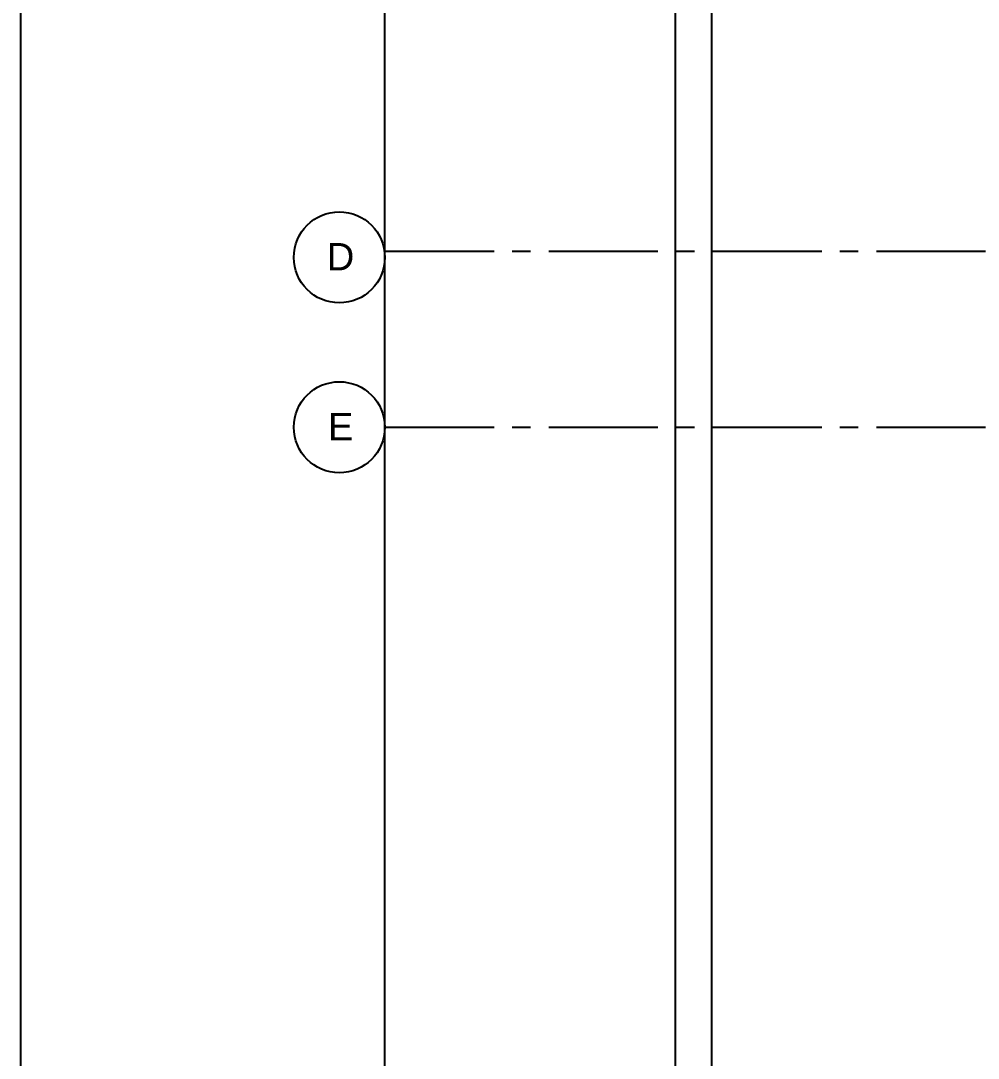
# Model space of a CAD drawing. Header units: inches. Extents: x -3700 to 367, y -844 to 2341.
# Drawn here: x -3700 to -3384.4, y 851 to 1193 of the extents above; entities that cross this region are included whole.
import ezdxf
from ezdxf.enums import TextEntityAlignment as Align

# ---------------------------------------------------------------- set-up
doc = ezdxf.new("R2010")
doc.units = ezdxf.units.IN
doc.header["$LTSCALE"] = 48
doc.header["$MEASUREMENT"] = 0
doc.linetypes.add('1112 - 0-Base$0$CENTER2', pattern=[1.125, 0.75, -0.125, 0.125, -0.125])
doc.linetypes.add('1112 - 0-Base$0$HIDDEN', pattern=[0.375, 0.25, -0.125])
doc.layers.add('1112 - 0-Base$0$A-ANNO-NPLT', color=151, linetype='Continuous', plot=False)
for name, color, linetype in [('1112 - 0-Base$0$A-Grid(3-32)', 8, '1112 - 0-Base$0$CENTER2'), ('1112 - 0-Base$0$A-Site-low walls', 1, 'Continuous'), ('1112 - 0-Base$0$S-Grid-Iden', 2, 'Continuous')]:
    doc.layers.add(name, color=color, linetype=linetype)
doc.styles.add('1112 - 0-Base$0$Standard', font='arial.ttf')

# ---------------------------------------------------------------- blocks, each defined once
blk = doc.blocks.new('1112 - 0-Base$0$Column Bubble')
blk.add_circle((-0.0042, -0.0024), 0.1562)
at = {"style": '1112 - 0-Base$0$Standard'}
blk.add_attdef('XX', text='', height=0.0938, dxfattribs=at).set_placement((0, 0), align=Align.MIDDLE_CENTER)
blk = doc.blocks.new('1112 - 0-Base$0$1ST FLOOR - STRUCTURAL GRID')
at = {"layer": '1112 - 0-Base$0$A-Grid(3-32)'}
for p, q in [((2104.5, -8080.75), (5927.38, -8080.75)), ((2104.5, -8138.75), (5927.38, -8138.75))]:
    blk.add_line(p, q, dxfattribs=at)
at = {"layer": '1112 - 0-Base$0$S-Grid-Iden', "xscale": 96, "yscale": 96, "zscale": 96}
for p, values in [((2089.9, -8082.52), {'XX': 'D'}), ((2089.9, -8138.52), {'XX': 'E'})]:
    blk.add_blockref('1112 - 0-Base$0$Column Bubble', p, dxfattribs=at).add_auto_attribs(values)
blk = doc.blocks.new('1112 - 0-Base$0$areaway and stair')
at = {"layer": '1112 - 0-Base$0$A-Site-low walls'}
for p, q in [((-120.76, 568.34), (-120.76, 1326.97)), ((-108.76, 580.34), (-108.76, 1326.97))]:
    blk.add_line(p, q, dxfattribs=at)

msp = doc.modelspace()

# ---------------------------------------------------------------- linework, layer by layer
at = {"layer": '1112 - 0-Base$0$A-ANNO-NPLT'}
for points in [[(-3700, -844.26), (-3700, 2131.74), (348, 2131.74), (348, -844.26)], [(-3580, -484.26), (-3580, 1771.74), (228, 1771.74), (228, -484.26)]]:
    msp.add_lwpolyline(points, close=True, dxfattribs=at)

# ---------------------------------------------------------------- block references
at = {"linetype": '1112 - 0-Base$0$HIDDEN'}
msp.add_blockref('1112 - 0-Base$0$1ST FLOOR - STRUCTURAL GRID', (-5684.5, 9197.75), dxfattribs=at)
msp.add_blockref('1112 - 0-Base$0$areaway and stair', (-3363.5, -27.34))

doc.saveas('drawing.dxf')
